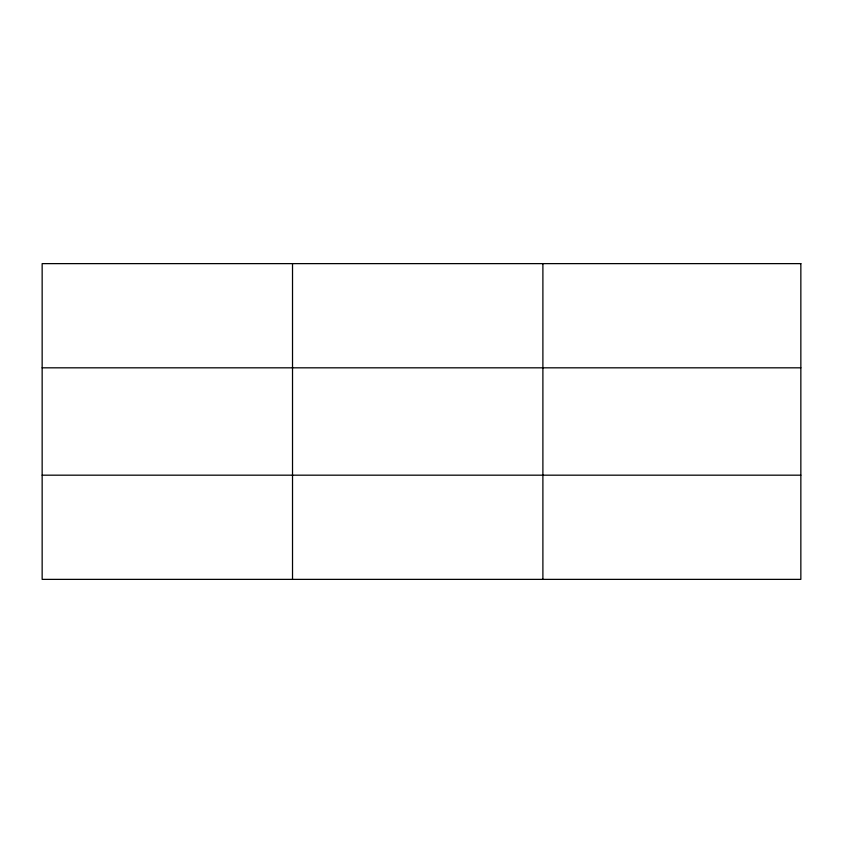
<?xml version="1.0" encoding="UTF-8"?>
<svg xmlns="http://www.w3.org/2000/svg" width="843" height="843" viewBox="0 0 843 843"><rect width="100%" height="100%" fill="white"/><g stroke="black" fill="none" stroke-linecap="round" stroke-linejoin="round"><path stroke-width="1.26" d="M292.521 579.373L292.521 263.627M542.892 579.373L542.892 263.627M42.15 367.822L800.85 367.822M42.15 475.178L800.85 475.178M800.85 263.627L800.85 579.373L42.15 579.373L42.15 263.627L800.85 263.627"/></g></svg>
